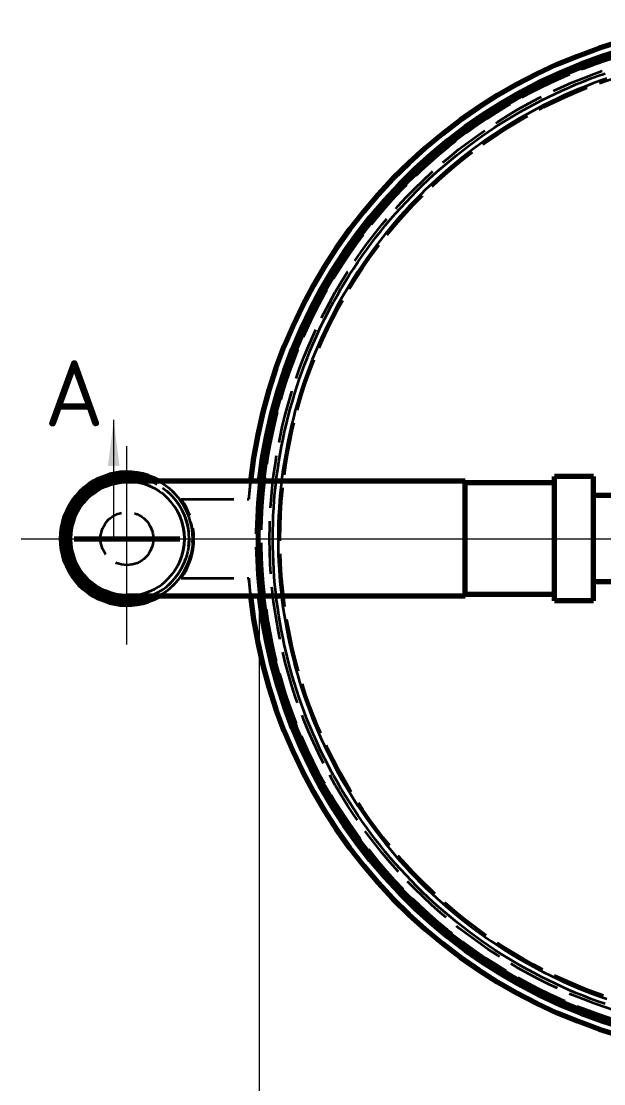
# Model space of a CAD drawing. Header units: millimetres. Extents: x 0 to 2382, y 0 to 420.
# Drawn here: x 102.9 to 147, y 53.1 to 133.5 of the extents above; entities that cross this region are included whole.
import ezdxf
from ezdxf.enums import TextEntityAlignment as Align

# ---------------------------------------------------------------- set-up
doc = ezdxf.new("R2010")
doc.units = ezdxf.units.MM
doc.linetypes.add('IRAM-E-TRAZOS', pattern=[5, 4, -1])
doc.linetypes.add('IRAM-F-TRAZO-PUNTO', pattern=[20, 15, -2, 1, -2])
for name, color, linetype, lineweight in [('01-VISIBLE', 7, 'CONTINUOUS', 70), ('02-OCULTA', 4, 'IRAM-E-TRAZOS', 35), ('03-EJE', 1, 'IRAM-F-TRAZO-PUNTO', 18), ('04-COTA', 3, 'CONTINUOUS', 18), ('06-TEXTO', 7, 'CONTINUOUS', 25), ('07-RECUADRO', 7, 'CONTINUOUS', 70), ('08-FINA', 5, 'CONTINUOUS', 18)]:
    doc.layers.add(name, color=color, linetype=linetype, lineweight=lineweight)
doc.styles.add('ISO3098', font='isocpeur.ttf')
doc.dimstyles.new('FLAMA-IRAM', dxfattribs={"dimtxt": 3.5, "dimasz": 3.5, "dimexe": 2, "dimexo": 1.5, "dimgap": 1, "dimtad": 1, "dimdec": 1, "dimtxsty": 'ISO3098', "dimblk": 'IRAM_FLECHA', "dimblk1": 'IRAM_FLECHA', "dimblk2": 'IRAM_FLECHA', "dimcen": 2.5, "dimclrd": 256, "dimclre": 256, "dimclrt": 256, "dimazin": 3, "dimtfac": 1, "dimtmove": 0, "dimatfit": 3, "dimlwd": 18, "dimlwe": 18})

# ---------------------------------------------------------------- blocks, each defined once
blk = doc.blocks.new('IRAM_FLECHA')
blk.add_solid([(0, 0), (-1, 0.125), (-1, -0.125)])

msp = doc.modelspace()

# ---------------------------------------------------------------- hatches: boundary and pattern name
at = {"layer": '08-FINA'}
h = msp.add_hatch(color=7, dxfattribs=at)
h.dxf.hatch_style = 1
h.paths.add_polyline_path([(109.922, 103.323), (109.484, 99.823), (110.359, 99.823)])

# ---------------------------------------------------------------- linework, layer by layer
at = {"layer": '01-VISIBLE'}
for p, q in [((146.222, 99.023), (143.272, 99.023)), ((136.522, 98.672), (130.922, 98.672)), ((143.272, 98.547), (136.522, 98.547)), ((150.172, 97.598), (146.222, 97.598)), ((150.172, 91.047), (146.222, 91.047)), ((143.272, 90.098), (136.522, 90.098)), ((136.522, 89.973), (130.922, 89.973)), ((146.222, 89.623), (143.272, 89.623))]:
    msp.add_line(p, q, dxfattribs=at)
for points in [[(143.272, 89.623), (143.272, 89.877), (143.272, 90.131), (143.272, 90.385), (143.272, 90.639), (143.272, 90.893), (143.272, 91.147), (143.272, 91.401), (143.272, 91.655), (143.272, 91.909), (143.272, 92.163), (143.272, 92.417), (143.272, 92.671), (143.272, 92.925), (143.272, 93.179), (143.272, 93.433), (143.272, 93.687), (143.272, 93.941), (143.272, 94.195), (143.272, 94.45), (143.272, 94.704), (143.272, 94.958), (143.272, 95.212), (143.272, 95.466), (143.272, 95.72), (143.272, 95.974), (143.272, 96.228), (143.272, 96.482), (143.272, 96.736), (143.272, 96.99), (143.272, 97.244), (143.272, 97.498), (143.272, 97.752), (143.272, 98.006), (143.272, 98.26), (143.272, 98.514), (143.272, 98.768), (143.272, 99.023)], [(146.222, 89.623), (146.222, 89.877), (146.222, 90.131), (146.222, 90.385), (146.222, 90.639), (146.222, 90.893), (146.222, 91.147), (146.222, 91.401), (146.222, 91.655), (146.222, 91.909), (146.222, 92.163), (146.222, 92.417), (146.222, 92.671), (146.222, 92.925), (146.222, 93.179), (146.222, 93.433), (146.222, 93.687), (146.222, 93.941), (146.222, 94.195), (146.222, 94.45), (146.222, 94.704), (146.222, 94.958), (146.222, 95.212), (146.222, 95.466), (146.222, 95.72), (146.222, 95.974), (146.222, 96.228), (146.222, 96.482), (146.222, 96.736), (146.222, 96.99), (146.222, 97.244), (146.222, 97.498), (146.222, 97.752), (146.222, 98.006), (146.222, 98.26), (146.222, 98.514), (146.222, 98.768), (146.222, 99.023)], [(130.922, 98.672), (130.672, 98.672), (130.422, 98.672), (130.172, 98.672), (129.922, 98.672), (129.672, 98.672), (129.422, 98.672), (129.172, 98.672), (128.922, 98.672), (128.672, 98.672), (128.422, 98.672), (128.172, 98.672), (127.922, 98.672), (127.672, 98.672), (127.422, 98.672), (127.172, 98.672), (126.922, 98.672), (126.672, 98.672), (126.422, 98.672), (126.172, 98.672), (125.922, 98.672), (125.672, 98.672), (125.422, 98.672), (125.172, 98.672), (124.922, 98.672), (124.672, 98.672), (124.422, 98.672), (124.172, 98.672), (123.922, 98.672), (123.672, 98.672), (123.422, 98.672), (123.172, 98.672), (122.922, 98.672), (122.672, 98.672), (122.422, 98.672), (122.172, 98.672), (121.922, 98.672), (121.672, 98.672), (121.422, 98.672), (121.172, 98.672), (120.922, 98.672), (120.672, 98.672), (120.422, 98.672), (120.172, 98.672), (119.922, 98.672), (119.672, 98.672), (119.422, 98.672), (119.172, 98.672), (118.922, 98.672), (118.672, 98.672), (118.422, 98.672), (118.172, 98.672), (117.922, 98.672), (117.672, 98.672), (117.422, 98.672), (117.172, 98.672), (116.922, 98.672), (116.672, 98.672), (116.422, 98.672), (116.172, 98.672), (115.922, 98.672), (115.672, 98.672), (115.422, 98.672), (115.172, 98.672), (114.922, 98.672), (114.672, 98.672), (114.422, 98.672), (114.172, 98.672), (113.922, 98.672), (113.672, 98.672), (113.422, 98.672), (113.172, 98.672), (112.922, 98.672), (112.672, 98.672), (112.422, 98.672), (112.172, 98.672), (111.922, 98.672), (111.672, 98.672), (111.422, 98.672), (111.172, 98.672), (110.922, 98.672)], [(136.522, 89.973), (136.522, 90.228), (136.522, 90.484), (136.522, 90.74), (136.522, 90.996), (136.522, 91.252), (136.522, 91.508), (136.522, 91.764), (136.522, 92.02), (136.522, 92.275), (136.522, 92.531), (136.522, 92.787), (136.522, 93.043), (136.522, 93.299), (136.522, 93.555), (136.522, 93.811), (136.522, 94.067), (136.522, 94.322), (136.522, 94.578), (136.522, 94.834), (136.522, 95.09), (136.522, 95.346), (136.522, 95.602), (136.522, 95.858), (136.522, 96.114), (136.522, 96.37), (136.522, 96.625), (136.522, 96.881), (136.522, 97.137), (136.522, 97.393), (136.522, 97.649), (136.522, 97.905), (136.522, 98.161), (136.522, 98.417), (136.522, 98.672)], [(130.922, 89.973), (130.672, 89.973), (130.422, 89.973), (130.172, 89.973), (129.922, 89.973), (129.672, 89.973), (129.422, 89.973), (129.172, 89.973), (128.922, 89.973), (128.672, 89.973), (128.422, 89.973), (128.172, 89.973), (127.922, 89.973), (127.672, 89.973), (127.422, 89.973), (127.172, 89.973), (126.922, 89.973), (126.672, 89.973), (126.422, 89.973), (126.172, 89.973), (125.922, 89.973), (125.672, 89.973), (125.422, 89.973), (125.172, 89.973), (124.922, 89.973), (124.672, 89.973), (124.422, 89.973), (124.172, 89.973), (123.922, 89.973), (123.672, 89.973), (123.422, 89.973), (123.172, 89.973), (122.922, 89.973), (122.672, 89.973), (122.422, 89.973), (122.172, 89.973), (121.922, 89.973), (121.672, 89.973), (121.422, 89.973), (121.172, 89.973), (120.922, 89.973), (120.672, 89.973), (120.422, 89.973), (120.172, 89.973), (119.922, 89.973), (119.672, 89.973), (119.422, 89.973), (119.172, 89.973), (118.922, 89.973), (118.672, 89.973), (118.422, 89.973), (118.172, 89.973), (117.922, 89.973), (117.672, 89.973), (117.422, 89.973), (117.172, 89.973), (116.922, 89.973), (116.672, 89.973), (116.422, 89.973), (116.172, 89.973), (115.922, 89.973), (115.672, 89.973), (115.422, 89.973), (115.172, 89.973), (114.922, 89.973), (114.672, 89.973), (114.422, 89.973), (114.172, 89.973), (113.922, 89.973), (113.672, 89.973), (113.422, 89.973), (113.172, 89.973), (112.922, 89.973), (112.672, 89.973), (112.422, 89.973), (112.172, 89.973), (111.922, 89.973), (111.672, 89.973), (111.422, 89.973), (111.172, 89.973), (110.922, 89.973)]]:
    msp.add_lwpolyline(points, dxfattribs=at)
for centre, radius, start, end in [((159.172, 94.322), 39.15, 12.91465, 173.62063), ((159.172, 94.322), 38.49, 13.14003, 173.51077), ((159.172, 94.322), 38.25, 13.22397, 173.46988), ((110.922, 94.322), 4.975, 60.97072, -60.97072), ((110.922, 94.322), 4.7, 67.7487, -67.7487), ((110.922, 94.322), 4.35, 90, -90), ((159.172, 94.322), 39.15, -173.62063, -12.91465), ((159.172, 94.322), 38.49, -173.51077, -13.14003), ((159.172, 94.322), 38.25, -173.46988, -13.22397)]:
    msp.add_arc(centre, radius, start, end, dxfattribs=at)
at = {"layer": '02-OCULTA'}
for p, q in [((127.869, 116.304), (127.746, 116.39)), ((127.869, 116.304), (127.746, 116.39)), ((122.794, 106.142), (122.651, 106.189)), ((122.794, 106.142), (122.651, 106.189)), ((115.015, 97.323), (120.137, 97.323)), ((115.015, 97.323), (120.137, 97.323)), ((115.015, 91.323), (120.137, 91.323)), ((115.015, 91.323), (120.137, 91.323)), ((145.95, 58.43), (145.898, 58.289)), ((145.95, 58.43), (145.898, 58.289))]:
    msp.add_line(p, q, dxfattribs=at)
for points in [[(147.119, 59.119), (146.567, 59.312), (146.019, 59.515), (145.474, 59.725), (144.932, 59.945), (144.394, 60.173), (143.859, 60.409), (143.328, 60.654), (142.801, 60.907), (142.278, 61.168), (141.76, 61.437), (141.245, 61.715), (140.735, 62), (140.23, 62.294), (139.729, 62.595), (139.233, 62.905), (138.742, 63.222), (138.256, 63.546), (137.775, 63.879), (137.3, 64.218), (136.83, 64.566), (136.365, 64.92), (135.906, 65.282), (135.453, 65.651), (135.005, 66.027), (134.564, 66.41), (134.128, 66.8), (133.699, 67.197), (133.276, 67.601), (132.86, 68.011), (132.45, 68.427), (132.046, 68.85), (131.65, 69.279), (131.26, 69.715), (130.877, 70.156), (130.501, 70.604), (130.132, 71.057), (129.77, 71.516), (129.415, 71.981), (129.068, 72.451), (128.729, 72.927), (128.396, 73.408), (128.072, 73.894), (127.755, 74.385), (127.445, 74.881), (127.144, 75.381), (126.851, 75.887), (126.565, 76.397), (126.288, 76.911), (126.018, 77.43), (125.757, 77.953), (125.504, 78.48), (125.259, 79.011), (125.023, 79.545), (124.795, 80.083), (124.575, 80.625), (124.365, 81.17), (124.162, 81.718), (123.968, 82.27), (123.783, 82.824), (123.607, 83.382), (123.439, 83.942), (123.281, 84.504), (123.131, 85.069), (122.989, 85.636), (122.857, 86.205), (122.734, 86.777), (122.62, 87.35), (122.515, 87.925), (122.419, 88.502), (122.331, 89.079), (122.254, 89.659), (122.185, 90.239), (122.125, 90.821), (122.075, 91.403), (122.034, 91.986), (122.002, 92.57), (121.98, 93.154), (121.966, 93.738), (121.961, 94.322), (121.965, 94.907), (121.978, 95.491), (122.001, 96.075), (122.033, 96.659), (122.075, 97.242), (122.125, 97.824), (122.185, 98.406), (122.254, 98.986), (122.332, 99.565), (122.419, 100.143), (122.515, 100.72), (122.621, 101.295), (122.735, 101.868), (122.858, 102.439), (122.99, 103.009), (123.131, 103.576), (123.281, 104.141), (123.44, 104.703), (123.607, 105.263), (123.784, 105.821), (123.969, 106.375), (124.162, 106.926), (124.365, 107.475), (124.576, 108.02), (124.795, 108.562), (125.023, 109.1), (125.259, 109.635), (125.504, 110.165), (125.757, 110.692), (126.018, 111.215), (126.287, 111.734), (126.565, 112.248), (126.85, 112.758), (127.144, 113.264), (127.445, 113.765), (127.754, 114.261), (128.071, 114.752), (128.396, 115.238), (128.728, 115.719), (129.068, 116.194), (129.415, 116.664), (129.77, 117.129), (130.132, 117.588), (130.501, 118.041), (130.877, 118.489), (131.26, 118.93), (131.65, 119.366), (132.046, 119.795), (132.45, 120.218), (132.86, 120.634), (133.276, 121.045), (133.699, 121.448), (134.128, 121.845), (134.564, 122.235), (135.005, 122.618), (135.453, 122.994), (135.906, 123.363), (136.365, 123.725), (136.83, 124.079), (137.3, 124.426), (137.775, 124.766), (138.256, 125.099), (138.742, 125.423), (139.233, 125.74), (139.729, 126.05), (140.23, 126.351), (140.735, 126.645), (141.245, 126.93), (141.76, 127.208), (142.278, 127.477), (142.801, 127.738), (143.328, 127.991), (143.859, 128.236), (144.394, 128.472), (144.932, 128.7), (145.474, 128.919), (146.019, 129.13), (146.567, 129.332), (147.119, 129.526)], [(147.248, 129.148), (146.703, 128.957), (146.16, 128.757), (145.621, 128.548), (145.085, 128.331), (144.553, 128.105), (144.024, 127.872), (143.499, 127.629), (142.977, 127.379), (142.46, 127.121), (141.947, 126.854), (141.438, 126.579), (140.934, 126.297), (140.434, 126.006), (139.939, 125.708), (139.448, 125.402), (138.962, 125.088), (138.482, 124.767), (138.006, 124.438), (137.536, 124.102), (137.07, 123.759), (136.611, 123.408), (136.157, 123.05), (135.708, 122.685), (135.266, 122.313), (134.829, 121.934), (134.398, 121.548), (133.974, 121.155), (133.555, 120.756), (133.143, 120.351), (132.738, 119.939), (132.339, 119.52), (131.946, 119.096), (131.56, 118.665), (131.181, 118.229), (130.809, 117.786), (130.444, 117.338), (130.086, 116.884), (129.735, 116.424), (129.391, 115.959), (129.055, 115.489), (128.726, 115.013), (128.405, 114.532), (128.091, 114.047), (127.785, 113.556), (127.487, 113.061), (127.197, 112.561), (126.914, 112.056), (126.64, 111.547), (126.374, 111.034), (126.115, 110.517), (125.864, 109.996), (125.622, 109.471), (125.388, 108.942), (125.163, 108.409), (124.946, 107.874), (124.737, 107.334), (124.537, 106.792), (124.346, 106.246), (124.163, 105.698), (123.989, 105.146), (123.823, 104.592), (123.666, 104.036), (123.518, 103.477), (123.379, 102.916), (123.248, 102.352), (123.127, 101.787), (123.014, 101.22), (122.91, 100.651), (122.815, 100.081), (122.729, 99.509), (122.653, 98.936), (122.585, 98.362), (122.526, 97.787), (122.476, 97.211), (122.435, 96.634), (122.403, 96.056), (122.38, 95.479), (122.367, 94.901), (122.362, 94.322), (122.367, 93.744), (122.38, 93.166), (122.403, 92.588), (122.434, 92.011), (122.475, 91.434), (122.525, 90.858), (122.584, 90.283), (122.652, 89.709), (122.729, 89.136), (122.815, 88.564), (122.91, 87.994), (123.013, 87.425), (123.126, 86.858), (123.248, 86.293), (123.378, 85.729), (123.518, 85.168), (123.666, 84.609), (123.823, 84.053), (123.988, 83.499), (124.163, 82.947), (124.346, 82.399), (124.537, 81.853), (124.737, 81.311), (124.946, 80.772), (125.163, 80.236), (125.389, 79.703), (125.622, 79.175), (125.865, 78.649), (126.115, 78.128), (126.373, 77.611), (126.64, 77.098), (126.915, 76.589), (127.197, 76.085), (127.488, 75.585), (127.786, 75.089), (128.092, 74.599), (128.406, 74.113), (128.727, 73.632), (129.056, 73.157), (129.392, 72.686), (129.735, 72.221), (130.086, 71.762), (130.444, 71.308), (130.809, 70.859), (131.181, 70.417), (131.56, 69.98), (131.946, 69.549), (132.339, 69.125), (132.738, 68.706), (133.143, 68.294), (133.555, 67.889), (133.974, 67.49), (134.398, 67.097), (134.829, 66.711), (135.266, 66.332), (135.708, 65.96), (136.157, 65.595), (136.611, 65.237), (137.07, 64.886), (137.536, 64.543), (138.006, 64.207), (138.482, 63.878), (138.962, 63.557), (139.448, 63.243), (139.939, 62.937), (140.434, 62.639), (140.934, 62.348), (141.438, 62.066), (141.947, 61.791), (142.46, 61.525), (142.978, 61.266), (143.499, 61.016), (144.024, 60.774), (144.553, 60.54), (145.085, 60.314), (145.621, 60.097), (146.16, 59.889), (146.703, 59.688), (147.248, 59.497)], [(143.272, 99.023), (143.272, 98.761), (143.272, 98.5), (143.272, 98.239), (143.272, 97.978), (143.272, 97.717), (143.272, 97.456), (143.272, 97.195), (143.272, 96.934), (143.272, 96.672), (143.272, 96.411), (143.272, 96.15), (143.272, 95.889), (143.272, 95.628), (143.272, 95.367), (143.272, 95.106), (143.272, 94.845), (143.272, 94.584), (143.272, 94.322)], [(146.222, 99.023), (146.222, 98.761), (146.222, 98.5), (146.222, 98.239), (146.222, 97.978), (146.222, 97.717), (146.222, 97.456), (146.222, 97.195), (146.222, 96.934), (146.222, 96.672), (146.222, 96.411), (146.222, 96.15), (146.222, 95.889), (146.222, 95.628), (146.222, 95.367), (146.222, 95.106), (146.222, 94.845), (146.222, 94.584), (146.222, 94.322)], [(136.522, 98.672), (136.522, 98.417), (136.522, 98.161), (136.522, 97.905), (136.522, 97.649), (136.522, 97.393), (136.522, 97.137), (136.522, 96.881), (136.522, 96.625), (136.522, 96.37), (136.522, 96.114), (136.522, 95.858), (136.522, 95.602), (136.522, 95.346), (136.522, 95.09), (136.522, 94.834), (136.522, 94.578), (136.522, 94.322)], [(136.522, 90.098), (136.522, 90.354), (136.522, 90.61), (136.522, 90.866), (136.522, 91.122), (136.522, 91.378), (136.522, 91.634), (136.522, 91.89), (136.522, 92.146), (136.522, 92.402), (136.522, 92.658), (136.522, 92.914), (136.522, 93.17), (136.522, 93.426), (136.522, 93.682), (136.522, 93.938), (136.522, 94.194), (136.522, 94.451), (136.522, 94.707), (136.522, 94.963), (136.522, 95.219), (136.522, 95.475), (136.522, 95.731), (136.522, 95.987), (136.522, 96.243), (136.522, 96.499), (136.522, 96.755), (136.522, 97.011), (136.522, 97.267), (136.522, 97.523), (136.522, 97.779), (136.522, 98.035), (136.522, 98.291), (136.522, 98.547)], [(136.522, 98.547), (136.522, 98.283), (136.522, 98.019), (136.522, 97.755), (136.522, 97.491), (136.522, 97.227), (136.522, 96.963), (136.522, 96.699), (136.522, 96.435), (136.522, 96.171), (136.522, 95.907), (136.522, 95.643), (136.522, 95.379), (136.522, 95.115), (136.522, 94.851), (136.522, 94.587), (136.522, 94.322)], [(143.272, 90.098), (143.272, 90.354), (143.272, 90.61), (143.272, 90.866), (143.272, 91.122), (143.272, 91.378), (143.272, 91.634), (143.272, 91.89), (143.272, 92.146), (143.272, 92.402), (143.272, 92.658), (143.272, 92.914), (143.272, 93.17), (143.272, 93.426), (143.272, 93.682), (143.272, 93.938), (143.272, 94.194), (143.272, 94.451), (143.272, 94.707), (143.272, 94.963), (143.272, 95.219), (143.272, 95.475), (143.272, 95.731), (143.272, 95.987), (143.272, 96.243), (143.272, 96.499), (143.272, 96.755), (143.272, 97.011), (143.272, 97.267), (143.272, 97.523), (143.272, 97.779), (143.272, 98.035), (143.272, 98.291), (143.272, 98.547)], [(143.272, 98.547), (143.272, 98.283), (143.272, 98.019), (143.272, 97.755), (143.272, 97.491), (143.272, 97.227), (143.272, 96.963), (143.272, 96.699), (143.272, 96.435), (143.272, 96.171), (143.272, 95.907), (143.272, 95.643), (143.272, 95.379), (143.272, 95.115), (143.272, 94.851), (143.272, 94.587), (143.272, 94.322)], [(146.222, 91.047), (146.222, 91.299), (146.222, 91.551), (146.222, 91.803), (146.222, 92.055), (146.222, 92.307), (146.222, 92.559), (146.222, 92.811), (146.222, 93.063), (146.222, 93.315), (146.222, 93.567), (146.222, 93.819), (146.222, 94.071), (146.222, 94.322), (146.222, 94.574), (146.222, 94.826), (146.222, 95.078), (146.222, 95.33), (146.222, 95.582), (146.222, 95.834), (146.222, 96.086), (146.222, 96.338), (146.222, 96.59), (146.222, 96.842), (146.222, 97.094), (146.222, 97.346), (146.222, 97.598)], [(146.222, 97.598), (146.222, 97.346), (146.222, 97.094), (146.222, 96.842), (146.222, 96.59), (146.222, 96.338), (146.222, 96.086), (146.222, 95.834), (146.222, 95.582), (146.222, 95.33), (146.222, 95.078), (146.222, 94.826), (146.222, 94.574), (146.222, 94.322)], [(136.522, 94.322), (136.522, 94.058), (136.522, 93.794), (136.522, 93.53), (136.522, 93.266), (136.522, 93.002), (136.522, 92.738), (136.522, 92.474), (136.522, 92.21), (136.522, 91.946), (136.522, 91.682), (136.522, 91.418), (136.522, 91.154), (136.522, 90.89), (136.522, 90.626), (136.522, 90.362), (136.522, 90.098)], [(136.522, 94.322), (136.522, 94.067), (136.522, 93.811), (136.522, 93.555), (136.522, 93.299), (136.522, 93.043), (136.522, 92.787), (136.522, 92.531), (136.522, 92.275), (136.522, 92.02), (136.522, 91.764), (136.522, 91.508), (136.522, 91.252), (136.522, 90.996), (136.522, 90.74), (136.522, 90.484), (136.522, 90.228), (136.522, 89.973)], [(143.272, 94.322), (143.272, 94.061), (143.272, 93.8), (143.272, 93.539), (143.272, 93.278), (143.272, 93.017), (143.272, 92.756), (143.272, 92.495), (143.272, 92.234), (143.272, 91.973), (143.272, 91.711), (143.272, 91.45), (143.272, 91.189), (143.272, 90.928), (143.272, 90.667), (143.272, 90.406), (143.272, 90.145), (143.272, 89.884), (143.272, 89.623)], [(143.272, 94.322), (143.272, 94.058), (143.272, 93.794), (143.272, 93.53), (143.272, 93.266), (143.272, 93.002), (143.272, 92.738), (143.272, 92.474), (143.272, 92.21), (143.272, 91.946), (143.272, 91.682), (143.272, 91.418), (143.272, 91.154), (143.272, 90.89), (143.272, 90.626), (143.272, 90.362), (143.272, 90.098)], [(146.222, 94.322), (146.222, 94.071), (146.222, 93.819), (146.222, 93.567), (146.222, 93.315), (146.222, 93.063), (146.222, 92.811), (146.222, 92.559), (146.222, 92.307), (146.222, 92.055), (146.222, 91.803), (146.222, 91.551), (146.222, 91.299), (146.222, 91.047)], [(146.222, 94.322), (146.222, 94.061), (146.222, 93.8), (146.222, 93.539), (146.222, 93.278), (146.222, 93.017), (146.222, 92.756), (146.222, 92.495), (146.222, 92.234), (146.222, 91.973), (146.222, 91.711), (146.222, 91.45), (146.222, 91.189), (146.222, 90.928), (146.222, 90.667), (146.222, 90.406), (146.222, 90.145), (146.222, 89.884), (146.222, 89.623)]]:
    msp.add_lwpolyline(points, dxfattribs=at)
for centre, radius in [((159.172, 94.322), 38.4), ((159.172, 94.322), 38.4), ((159.172, 94.322), 38.25), ((159.172, 94.322), 38.25), ((159.172, 94.322), 38.25), ((159.172, 94.322), 37.45), ((159.172, 94.322), 37.45), ((159.172, 94.322), 37.45), ((159.172, 94.322), 37.45), ((159.172, 94.322), 37.45), ((159.172, 94.322), 37.45), ((159.172, 94.322), 37.45), ((159.172, 94.322), 37.45), ((159.172, 94.322), 36.65), ((159.172, 94.322), 36.65), ((159.172, 94.322), 36.65), ((159.172, 94.322), 36.65), ((110.922, 94.322), 4.975), ((110.922, 94.322), 4.7), ((110.922, 94.322), 4.35), ((110.922, 94.322), 2), ((110.922, 94.322), 2)]:
    msp.add_circle(centre, radius, dxfattribs=at)
for centre, radius, start, end in [((159.172, 94.322), 39.15, 0, 175.60521), ((159.172, 94.322), 38.09, 0, -91.12824), ((159.172, 94.322), 38.4, 144.92294, -110.22204), ((159.172, 94.322), 38.4, 144.92294, -110.22204), ((159.172, 94.322), 38.25, 144.92294, -110.22204), ((159.172, 94.322), 38.25, 144.92294, -110.22204), ((159.172, 94.322), 38.4, 162, 18), ((159.172, 94.322), 38.4, 162, 18), ((159.172, 94.322), 38.25, 162, 18), ((159.172, 94.322), 38.25, 162, 18), ((110.922, 94.322), 4.35, 0, 90), ((110.922, 94.322), 4.7, 0, 67.7487), ((110.922, 94.322), 4.975, 0, 60.97072), ((159.172, 94.322), 39.15, 173.62063, 175.60521), ((159.172, 94.322), 38.49, 173.51077, -173.51077), ((159.172, 94.322), 38.25, 173.46988, -173.46988), ((110.922, 94.322), 5.075, -36.23745, 36.23745), ((110.922, 94.322), 5.075, -36.23745, 36.23745), ((110.922, 94.322), 4.35, -90, 0), ((110.922, 94.322), 4.7, -67.7487, 0), ((110.922, 94.322), 4.975, -60.97072, 0), ((159.172, 94.322), 39.15, -175.60521, 0), ((159.172, 94.322), 39.15, -175.60521, -173.62063)]:
    msp.add_arc(centre, radius, start, end, dxfattribs=at)
at = {"layer": '03-EJE'}
for p, q in [((110.922, 86.323), (110.922, 102.323)), ((102.922, 94.322), (118.922, 94.322)), ((106.922, 94.322), (211.422, 94.322)), ((119.422, 94.322), (198.922, 94.322))]:
    msp.add_line(p, q, dxfattribs=at)
at = {"layer": '07-RECUADRO'}
msp.add_line((106.922, 94.322), (114.922, 94.322), dxfattribs=at)
at = {"layer": '08-FINA'}
msp.add_line((109.922, 94.322), (109.922, 103.323), dxfattribs=at)

# ---------------------------------------------------------------- texts
at = {"layer": '06-TEXTO', "style": 'ISO3098'}
msp.add_text('A', height=5, dxfattribs=at).set_placement((106.922, 105.323), align=Align.MIDDLE_CENTER)

# ---------------------------------------------------------------- dimensions: what is measured, and where the dimension line sits
at = {"layer": '04-COTA'}
msp.add_linear_dim(base=(120.922, 45.174), p1=(120.922, 94.322), p2=(197.422, 94.322), dimstyle='FLAMA-IRAM', override={"dimlfac": 2, "dimpost": '%%c<>'}, dxfattribs=at).render()

doc.saveas('drawing.dxf')
